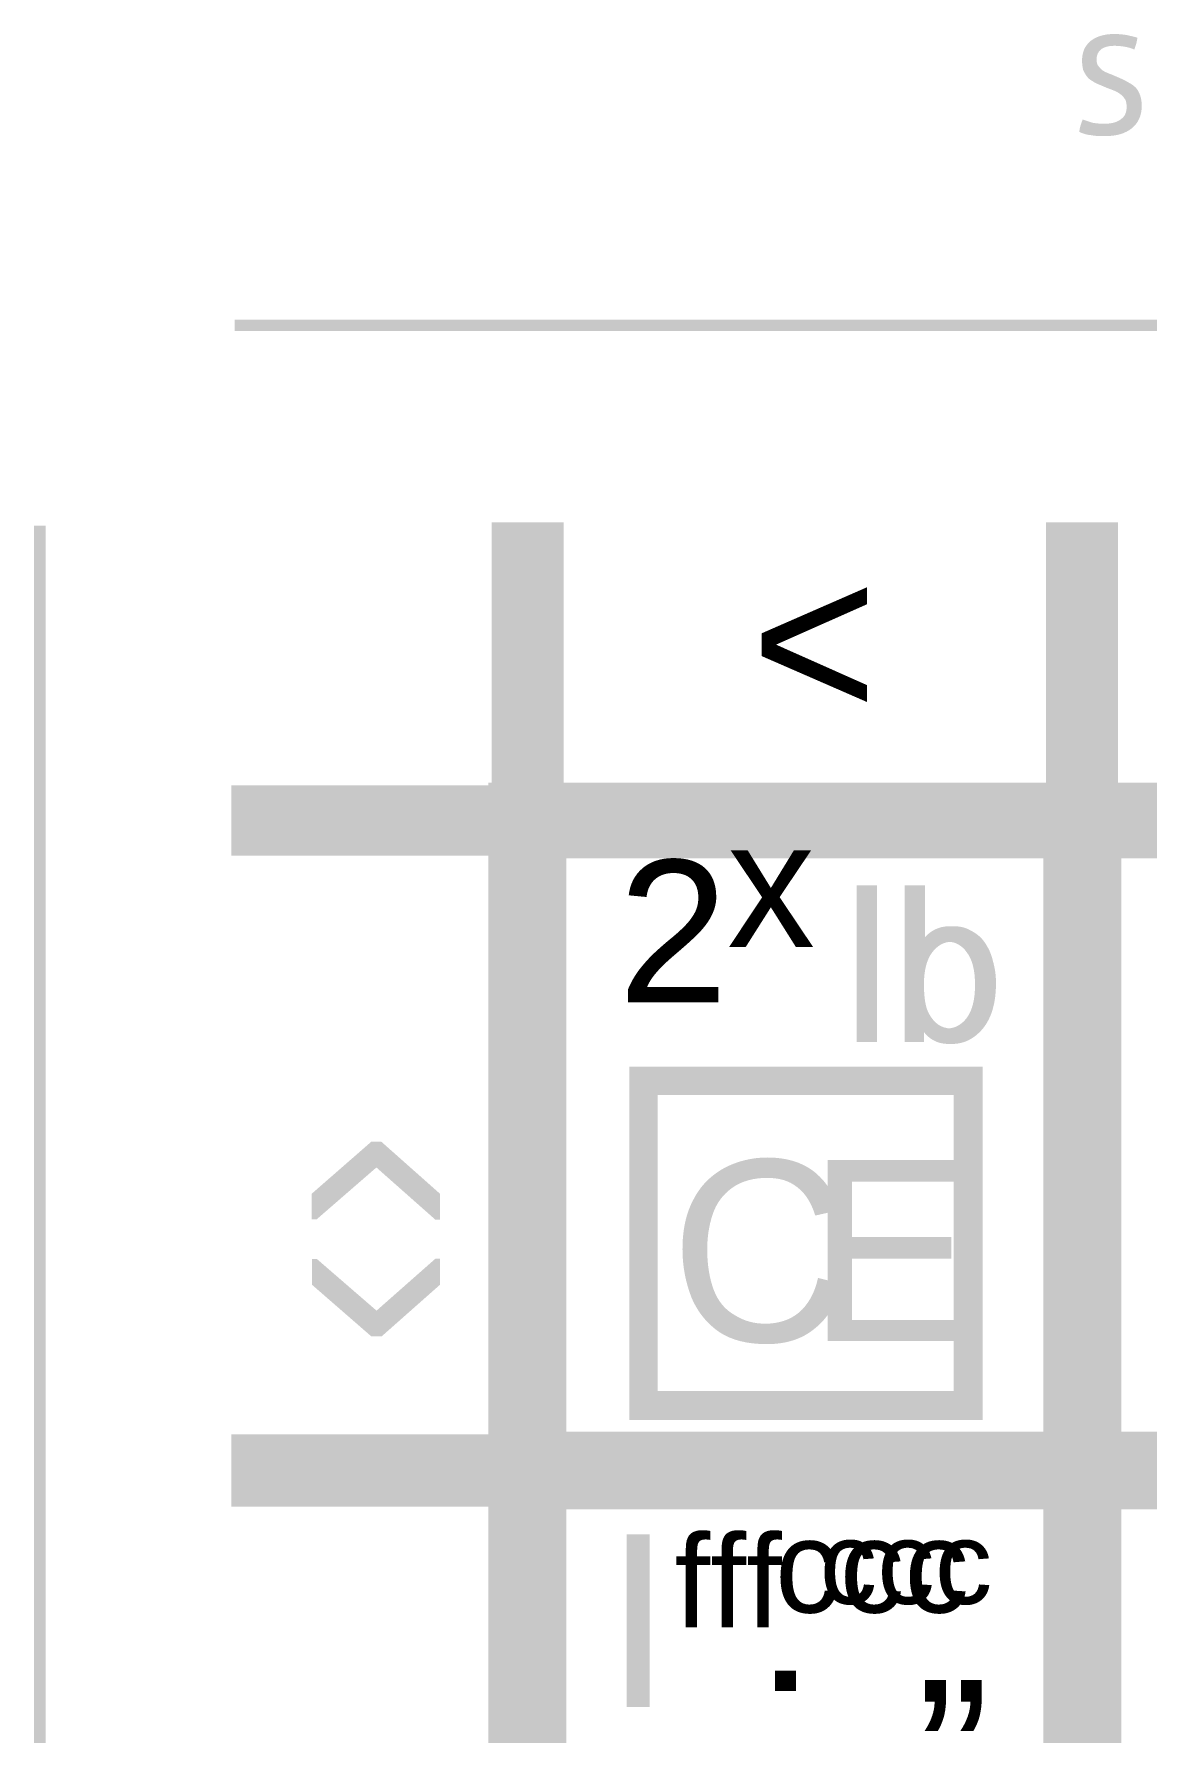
# Model space of a CAD drawing. Header units: millimetres. Extents: x 50 to 239, y 17 to 185.
# Drawn here: x 149.7 to 183.9, y 131.7 to 183.9 of the extents above; entities that cross this region are included whole.
import ezdxf

# ---------------------------------------------------------------- set-up
doc = ezdxf.new("R2010")
doc.units = ezdxf.units.MM
doc.header["$MEASUREMENT"] = 0
doc.layers.get('0').update_dxf_attribs({"linetype": 'CONTINUOUS'})
doc.styles.add('Arial0', font='arial.ttf', dxfattribs={"height": 6.6})
doc.styles.add('Arial1', font='arial.ttf', dxfattribs={"height": 6})

# ---------------------------------------------------------------- blocks, each defined once
blk = doc.blocks.new('MF11F5380')
at = {"true_color": 0x000007}
blk.add_hatch(color=0, dxfattribs=at).paths.add_polyline_path([(174.129, 143.708), (174.129, 149.268), (178.15, 149.268), (178.15, 148.606), (174.874, 148.606), (174.874, 146.901), (177.935, 146.901), (177.935, 146.24), (174.874, 146.24), (174.874, 144.353), (178.282, 144.353), (178.282, 143.708)])

msp = doc.modelspace()

# ---------------------------------------------------------------- hatches: boundary and pattern name
at = {"true_color": 0x000007}
h = msp.add_hatch(color=0, dxfattribs=at)
edge = h.paths.add_edge_path()
edge.add_spline(control_points=[(181.972, 181.287), (182.072, 181.254), (182.171, 181.221), (182.27, 181.188), (182.27, 181.188), (182.37, 181.171), (182.485, 181.155), (182.634, 181.155), (182.634, 181.155), (182.866, 181.155), (183.048, 181.204), (183.164, 181.304), (183.164, 181.304), (183.28, 181.386), (183.329, 181.519), (183.329, 181.684), (183.329, 181.684), (183.329, 181.75), (183.313, 181.833), (183.296, 181.883), (183.296, 181.883), (183.263, 181.932), (183.23, 181.982), (183.18, 182.032), (183.18, 182.032), (183.131, 182.065), (183.081, 182.114), (182.998, 182.148), (182.998, 182.148), (182.932, 182.181), (182.849, 182.214), (182.75, 182.247)], knot_values=[0, 0, 0, 0, 0.03125, 0.03125, 0.03125, 0.03125, 0.0625, 0.0625, 0.0625, 0.0625, 0.09375, 0.09375, 0.09375, 0.09375, 0.125, 0.125, 0.125, 0.125, 0.15625, 0.15625, 0.15625, 0.15625, 0.1875, 0.1875, 0.1875, 0.1875, 0.21875, 0.21875, 0.21875, 0.21875, 1, 1, 1, 1], degree=3, periodic=0)
edge.add_line((182.75, 182.247), (182.518, 182.346))
edge.add_spline(control_points=[(182.518, 182.346), (182.436, 182.379), (182.353, 182.412), (182.287, 182.462), (182.287, 182.462), (182.221, 182.495), (182.154, 182.545), (182.105, 182.611), (182.105, 182.611), (182.055, 182.677), (182.022, 182.743), (181.989, 182.809), (181.989, 182.809), (181.972, 182.892), (181.956, 182.991), (181.956, 183.091), (181.956, 183.091), (181.956, 183.355), (182.039, 183.554), (182.221, 183.703), (182.221, 183.703), (182.386, 183.835), (182.634, 183.918), (182.949, 183.918), (182.949, 183.918), (183.081, 183.918), (183.213, 183.902), (183.329, 183.885), (183.329, 183.885), (183.462, 183.852), (183.561, 183.835), (183.66, 183.802), (183.66, 183.802), (183.644, 183.686), (183.611, 183.554), (183.561, 183.438), (183.561, 183.438), (183.495, 183.471), (183.395, 183.504), (183.296, 183.521), (183.296, 183.521), (183.197, 183.538), (183.081, 183.554), (182.965, 183.554), (182.965, 183.554), (182.783, 183.554), (182.651, 183.521), (182.552, 183.455), (182.552, 183.455), (182.452, 183.372), (182.403, 183.273), (182.403, 183.124), (182.403, 183.124), (182.403, 183.058), (182.419, 183.008), (182.436, 182.958), (182.436, 182.958), (182.469, 182.925), (182.502, 182.876), (182.535, 182.843), (182.535, 182.843), (182.568, 182.809), (182.618, 182.776), (182.684, 182.743), (182.684, 182.743), (182.734, 182.727), (182.783, 182.694), (182.849, 182.677)], knot_values=[0, 0, 0, 0, 0.014706, 0.014706, 0.014706, 0.014706, 0.029412, 0.029412, 0.029412, 0.029412, 0.044118, 0.044118, 0.044118, 0.044118, 0.058824, 0.058824, 0.058824, 0.058824, 0.073529, 0.073529, 0.073529, 0.073529, 0.088235, 0.088235, 0.088235, 0.088235, 0.102941, 0.102941, 0.102941, 0.102941, 0.117647, 0.117647, 0.117647, 0.117647, 0.132353, 0.132353, 0.132353, 0.132353, 0.147059, 0.147059, 0.147059, 0.147059, 0.161765, 0.161765, 0.161765, 0.161765, 0.176471, 0.176471, 0.176471, 0.176471, 0.191176, 0.191176, 0.191176, 0.191176, 0.205882, 0.205882, 0.205882, 0.205882, 0.220588, 0.220588, 0.220588, 0.220588, 0.235294, 0.235294, 0.235294, 0.235294, 1, 1, 1, 1], degree=3, periodic=0)
edge.add_line((182.849, 182.677), (183.081, 182.578))
edge.add_spline(control_points=[(183.081, 182.578), (183.197, 182.528), (183.296, 182.478), (183.379, 182.429), (183.379, 182.429), (183.478, 182.379), (183.544, 182.33), (183.611, 182.263), (183.611, 182.263), (183.677, 182.197), (183.71, 182.114), (183.743, 182.032), (183.743, 182.032), (183.776, 181.932), (183.793, 181.833), (183.793, 181.701), (183.793, 181.701), (183.793, 181.419), (183.693, 181.188), (183.495, 181.022), (183.495, 181.022), (183.296, 180.857), (183.015, 180.774), (182.651, 180.774), (182.651, 180.774), (182.568, 180.774), (182.485, 180.774), (182.419, 180.774), (182.419, 180.774), (182.353, 180.791), (182.287, 180.791), (182.221, 180.807), (182.221, 180.807), (182.154, 180.807), (182.105, 180.824), (182.039, 180.84), (182.039, 180.84), (181.989, 180.857), (181.923, 180.873), (181.873, 180.906), (181.873, 180.906), (181.873, 180.956), (181.89, 181.022), (181.906, 181.088), (181.906, 181.088), (181.923, 181.155), (181.956, 181.221), (181.972, 181.287)], knot_values=[0, 0, 0, 0, 0.020833, 0.020833, 0.020833, 0.020833, 0.041667, 0.041667, 0.041667, 0.041667, 0.0625, 0.0625, 0.0625, 0.0625, 0.083333, 0.083333, 0.083333, 0.083333, 0.104167, 0.104167, 0.104167, 0.104167, 0.125, 0.125, 0.125, 0.125, 0.145833, 0.145833, 0.145833, 0.145833, 0.166667, 0.166667, 0.166667, 0.166667, 0.1875, 0.1875, 0.1875, 0.1875, 0.208333, 0.208333, 0.208333, 0.208333, 0.229167, 0.229167, 0.229167, 0.229167, 1, 1, 1, 1], degree=3, periodic=0)
for points in [[(155.877, 175.131), (155.877, 174.784), (163.869, 174.784), (163.869, 175.131)], [(163.869, 175.131), (163.869, 174.784), (165.921, 174.784), (165.921, 175.131)], [(165.921, 175.131), (165.921, 174.784), (168.453, 174.784), (168.453, 175.131)], [(168.453, 175.131), (168.453, 174.784), (178.448, 174.784), (178.448, 175.131)], [(178.448, 175.131), (178.448, 174.784), (180.93, 174.784), (180.93, 175.131)], [(180.93, 175.131), (180.93, 174.784), (182.982, 174.784), (182.982, 175.131)], [(182.982, 175.131), (182.982, 174.784), (185.464, 174.784), (185.464, 175.131)], [(149.705, 168.794), (149.705, 160.719), (150.069, 160.719), (150.069, 168.794)], [(163.787, 168.893), (163.787, 160.537), (163.952, 160.537), (163.952, 168.893)], [(163.787, 168.893), (163.787, 168.711), (166.004, 168.711), (166.004, 168.893)], [(165.822, 168.893), (165.822, 160.884), (166.004, 160.884), (166.004, 168.893)], [(180.847, 168.893), (180.847, 160.884), (181.029, 160.884), (181.029, 168.893)], [(180.847, 168.893), (180.847, 168.711), (183.065, 168.711), (183.065, 168.893)], [(182.899, 168.893), (182.899, 160.884), (183.065, 160.884), (183.065, 168.893)], [(149.705, 160.719), (149.705, 158.716), (150.069, 158.716), (150.069, 160.719)], [(155.778, 160.801), (155.778, 158.634), (155.96, 158.634), (155.96, 160.801)], [(155.778, 160.801), (155.778, 160.619), (164.052, 160.619), (164.052, 160.801)], [(163.687, 160.884), (163.687, 158.551), (164.052, 158.551), (164.052, 160.884)], [(163.687, 160.884), (163.687, 160.537), (166.004, 160.537), (166.004, 160.884)], [(165.822, 160.884), (165.822, 160.537), (168.453, 160.537), (168.453, 160.884)], [(168.453, 160.884), (168.453, 160.537), (178.448, 160.537), (178.448, 160.884)], [(178.448, 160.884), (178.448, 160.537), (181.029, 160.537), (181.029, 160.884)], [(180.847, 160.884), (180.847, 160.537), (183.065, 160.537), (183.065, 160.884)], [(182.899, 160.884), (182.899, 160.537), (185.464, 160.537), (185.464, 160.884)], [(163.687, 158.898), (163.687, 151.717), (164.052, 151.717), (164.052, 158.898)], [(164.052, 158.898), (164.052, 158.551), (166.087, 158.551), (166.087, 158.898)], [(165.739, 158.898), (165.739, 158.551), (168.453, 158.551), (168.453, 158.898)], [(168.453, 158.898), (168.453, 158.551), (178.448, 158.551), (178.448, 158.898)], [(178.448, 158.898), (178.448, 158.551), (181.112, 158.551), (181.112, 158.898)], [(180.764, 158.898), (180.764, 158.551), (183.164, 158.551), (183.164, 158.898)], [(182.8, 158.898), (182.8, 158.551), (185.464, 158.551), (185.464, 158.898)], [(149.705, 158.716), (149.705, 151.717), (150.069, 151.717), (150.069, 158.716)], [(155.778, 158.816), (155.778, 158.634), (163.687, 158.634), (163.687, 158.816)], [(165.739, 158.551), (165.739, 151.717), (166.087, 151.717), (166.087, 158.551)], [(180.764, 158.551), (180.764, 151.717), (181.112, 151.717), (181.112, 158.551)], [(182.8, 158.551), (182.8, 151.717), (183.164, 151.717), (183.164, 158.551)], [(168.023, 152.147), (168.023, 141.275), (168.9, 141.275), (168.9, 152.147)], [(168.023, 152.147), (168.023, 151.27), (178.895, 151.27), (178.895, 152.147)], [(178.001, 152.147), (178.001, 141.275), (178.895, 141.275), (178.895, 152.147)], [(149.705, 151.717), (149.705, 141.722), (150.069, 141.722), (150.069, 151.717)], [(163.687, 151.717), (163.687, 141.722), (164.052, 141.722), (164.052, 151.717)], [(165.739, 151.717), (165.739, 141.722), (166.087, 141.722), (166.087, 151.717)], [(180.764, 151.717), (180.764, 141.722), (181.112, 141.722), (181.112, 151.717)], [(182.8, 151.717), (182.8, 141.722), (183.164, 141.722), (183.164, 151.717)], [(168.023, 142.169), (168.023, 141.275), (178.895, 141.275), (178.895, 142.169)], [(149.705, 141.722), (149.705, 140.729), (150.069, 140.729), (150.069, 141.722)], [(163.687, 141.722), (163.687, 140.564), (164.052, 140.564), (164.052, 141.722)], [(165.739, 141.722), (165.739, 140.911), (166.087, 140.911), (166.087, 141.722)], [(180.764, 141.722), (180.764, 140.911), (181.112, 140.911), (181.112, 141.722)], [(182.8, 141.722), (182.8, 140.911), (183.164, 140.911), (183.164, 141.722)], [(149.705, 140.729), (149.705, 138.71), (150.069, 138.71), (150.069, 140.729)], [(155.778, 140.829), (155.778, 138.611), (155.96, 138.611), (155.96, 140.829)], [(155.778, 140.829), (155.778, 140.647), (163.687, 140.647), (163.687, 140.829)], [(163.687, 140.911), (163.687, 138.528), (164.052, 138.528), (164.052, 140.911)], [(164.052, 140.911), (164.052, 140.564), (166.087, 140.564), (166.087, 140.911)], [(165.739, 140.911), (165.739, 140.564), (168.453, 140.564), (168.453, 140.911)], [(168.453, 140.911), (168.453, 140.564), (178.448, 140.564), (178.448, 140.911)], [(178.448, 140.911), (178.448, 140.564), (181.112, 140.564), (181.112, 140.911)], [(180.764, 140.911), (180.764, 140.564), (183.164, 140.564), (183.164, 140.911)], [(182.8, 140.911), (182.8, 140.564), (185.464, 140.564), (185.464, 140.911)], [(149.705, 138.71), (149.705, 131.198), (150.069, 131.198), (150.069, 138.71)], [(155.778, 138.793), (155.778, 138.611), (163.687, 138.611), (163.687, 138.793)], [(163.687, 138.876), (163.687, 131.198), (164.052, 131.198), (164.052, 138.876)], [(164.052, 138.876), (164.052, 138.528), (166.087, 138.528), (166.087, 138.876)], [(165.739, 138.876), (165.739, 138.528), (168.453, 138.528), (168.453, 138.876)], [(165.739, 138.528), (165.739, 131.198), (166.087, 131.198), (166.087, 138.528)], [(168.453, 138.876), (168.453, 138.528), (178.448, 138.528), (178.448, 138.876)], [(178.448, 138.876), (178.448, 138.528), (181.112, 138.528), (181.112, 138.876)], [(180.764, 138.876), (180.764, 138.528), (183.164, 138.528), (183.164, 138.876)], [(180.764, 138.528), (180.764, 131.198), (181.112, 131.198), (181.112, 138.528)], [(182.8, 138.876), (182.8, 138.528), (185.464, 138.528), (185.464, 138.876)], [(182.8, 138.528), (182.8, 131.198), (183.164, 131.198), (183.164, 138.528)], [(172.507, 133.564), (172.507, 132.935), (173.153, 132.935), (173.153, 133.564)]]:
    msp.add_hatch(color=0, dxfattribs=at).paths.add_polyline_path(points)
at = {"true_color": 0xededed}
for points in [[(163.869, 168.794), (163.869, 160.719), (165.938, 160.719), (165.938, 168.794)], [(180.93, 168.794), (180.93, 160.719), (182.998, 160.719), (182.998, 168.794)], [(155.877, 160.719), (155.877, 158.7), (163.869, 158.7), (163.869, 160.719)], [(155.877, 140.729), (155.877, 138.694), (163.869, 138.694), (163.869, 140.729)]]:
    msp.add_hatch(color=0, dxfattribs=at).paths.add_polyline_path(points)
at = {"true_color": 0xdddddd}
for points in [[(163.869, 160.719), (163.869, 158.716), (165.921, 158.716), (165.921, 160.719)], [(165.921, 160.719), (165.921, 158.7), (180.93, 158.7), (180.93, 160.719)], [(180.93, 160.719), (180.93, 158.716), (182.982, 158.716), (182.982, 160.719)], [(182.982, 160.719), (182.982, 158.7), (197.974, 158.7), (197.974, 160.719)], [(163.869, 158.716), (163.869, 151.717), (165.938, 151.717), (165.938, 158.716)], [(180.93, 158.716), (180.93, 151.717), (182.998, 151.717), (182.998, 158.716)], [(163.869, 151.717), (163.869, 141.722), (165.938, 141.722), (165.938, 151.717)], [(180.93, 151.717), (180.93, 141.722), (182.998, 141.722), (182.998, 151.717)], [(163.869, 141.722), (163.869, 140.729), (165.938, 140.729), (165.938, 141.722)], [(180.93, 141.722), (180.93, 140.729), (182.998, 140.729), (182.998, 141.722)], [(163.869, 140.729), (163.869, 138.71), (165.921, 138.71), (165.921, 140.729)], [(165.921, 140.729), (165.921, 138.694), (180.93, 138.694), (180.93, 140.729)], [(180.93, 140.729), (180.93, 138.71), (182.982, 138.71), (182.982, 140.729)], [(182.982, 140.729), (182.982, 138.694), (197.974, 138.694), (197.974, 140.729)], [(163.869, 138.71), (163.869, 131.198), (165.938, 131.198), (165.938, 138.71)], [(180.93, 138.71), (180.93, 131.198), (182.998, 131.198), (182.998, 138.71)]]:
    msp.add_hatch(color=0, dxfattribs=at).paths.add_polyline_path(points)
at = {"true_color": 0xff7b52}
for points in [[(175.022, 157.723), (175.022, 152.908), (175.552, 152.908), (175.552, 157.723)], [(175.072, 157.723), (175.072, 152.908), (175.602, 152.908), (175.602, 157.723)], [(175.122, 157.723), (175.122, 152.908), (175.651, 152.908), (175.651, 157.723)]]:
    msp.add_hatch(color=0, dxfattribs=at).paths.add_polyline_path(points)
h = msp.add_hatch(color=0, dxfattribs=at)
edge = h.paths.add_edge_path()
edge.add_line((176.992, 152.908), (176.495, 152.908))
edge.add_line((176.495, 152.908), (176.495, 157.723))
edge.add_line((176.495, 157.723), (177.025, 157.723))
edge.add_line((177.025, 157.723), (177.025, 156.003))
edge.add_spline(control_points=[(177.025, 156.003), (177.24, 156.317), (177.538, 156.466), (177.885, 156.466), (177.885, 156.466), (178.067, 156.466), (178.249, 156.433), (178.431, 156.333), (178.431, 156.333), (178.597, 156.251), (178.746, 156.135), (178.845, 155.969), (178.845, 155.969), (178.961, 155.821), (179.044, 155.638), (179.11, 155.407), (179.11, 155.407), (179.176, 155.192), (179.209, 154.96), (179.209, 154.712), (179.209, 154.712), (179.209, 154.116), (179.077, 153.653), (178.812, 153.322), (178.812, 153.322), (178.547, 153.007), (178.233, 152.842), (177.852, 152.842), (177.852, 152.842), (177.488, 152.842), (177.19, 153.007), (176.992, 153.355)], knot_values=[0, 0, 0, 0, 0.03125, 0.03125, 0.03125, 0.03125, 0.0625, 0.0625, 0.0625, 0.0625, 0.09375, 0.09375, 0.09375, 0.09375, 0.125, 0.125, 0.125, 0.125, 0.15625, 0.15625, 0.15625, 0.15625, 0.1875, 0.1875, 0.1875, 0.1875, 0.21875, 0.21875, 0.21875, 0.21875, 1, 1, 1, 1], degree=3, periodic=0)
edge.add_line((176.992, 153.355), (176.992, 152.908))
edge = h.paths.add_edge_path()
edge.add_spline(control_points=[(176.975, 154.679), (176.975, 154.265), (177.025, 153.967), (177.141, 153.785), (177.141, 153.785), (177.306, 153.471), (177.521, 153.322), (177.819, 153.322), (177.819, 153.322), (178.051, 153.322), (178.249, 153.438), (178.415, 153.653), (178.415, 153.653), (178.58, 153.884), (178.663, 154.215), (178.663, 154.662), (178.663, 154.662), (178.663, 155.109), (178.58, 155.44), (178.415, 155.655), (178.415, 155.655), (178.266, 155.87), (178.067, 155.986), (177.836, 155.986), (177.836, 155.986), (177.604, 155.986), (177.405, 155.87), (177.24, 155.655), (177.24, 155.655), (177.058, 155.423), (176.975, 155.109), (176.975, 154.679)], knot_values=[0, 0, 0, 0, 0.03125, 0.03125, 0.03125, 0.03125, 0.0625, 0.0625, 0.0625, 0.0625, 0.09375, 0.09375, 0.09375, 0.09375, 0.125, 0.125, 0.125, 0.125, 0.15625, 0.15625, 0.15625, 0.15625, 0.1875, 0.1875, 0.1875, 0.1875, 0.21875, 0.21875, 0.21875, 0.21875, 1, 1, 1, 1], degree=3, periodic=0)
h = msp.add_hatch(color=0, dxfattribs=at)
edge = h.paths.add_edge_path()
edge.add_line((177.041, 152.908), (176.545, 152.908))
edge.add_line((176.545, 152.908), (176.545, 157.723))
edge.add_line((176.545, 157.723), (177.074, 157.723))
edge.add_line((177.074, 157.723), (177.074, 156.003))
edge.add_spline(control_points=[(177.074, 156.003), (177.306, 156.317), (177.587, 156.466), (177.935, 156.466), (177.935, 156.466), (178.133, 156.466), (178.315, 156.433), (178.481, 156.333), (178.481, 156.333), (178.646, 156.251), (178.795, 156.135), (178.911, 155.969), (178.911, 155.969), (179.01, 155.821), (179.11, 155.638), (179.159, 155.407), (179.159, 155.407), (179.226, 155.192), (179.259, 154.96), (179.259, 154.712), (179.259, 154.712), (179.259, 154.116), (179.126, 153.653), (178.861, 153.322), (178.861, 153.322), (178.597, 153.007), (178.282, 152.842), (177.902, 152.842), (177.902, 152.842), (177.538, 152.842), (177.256, 153.007), (177.041, 153.355)], knot_values=[0, 0, 0, 0, 0.03125, 0.03125, 0.03125, 0.03125, 0.0625, 0.0625, 0.0625, 0.0625, 0.09375, 0.09375, 0.09375, 0.09375, 0.125, 0.125, 0.125, 0.125, 0.15625, 0.15625, 0.15625, 0.15625, 0.1875, 0.1875, 0.1875, 0.1875, 0.21875, 0.21875, 0.21875, 0.21875, 1, 1, 1, 1], degree=3, periodic=0)
edge.add_line((177.041, 153.355), (177.041, 152.908))
edge = h.paths.add_edge_path()
edge.add_spline(control_points=[(177.025, 154.679), (177.025, 154.265), (177.091, 153.967), (177.19, 153.785), (177.19, 153.785), (177.356, 153.471), (177.571, 153.322), (177.869, 153.322), (177.869, 153.322), (178.1, 153.322), (178.299, 153.438), (178.464, 153.653), (178.464, 153.653), (178.63, 153.884), (178.713, 154.215), (178.713, 154.662), (178.713, 154.662), (178.713, 155.109), (178.63, 155.44), (178.481, 155.655), (178.481, 155.655), (178.315, 155.87), (178.117, 155.986), (177.885, 155.986), (177.885, 155.986), (177.654, 155.986), (177.455, 155.87), (177.289, 155.655), (177.289, 155.655), (177.124, 155.423), (177.025, 155.109), (177.025, 154.679)], knot_values=[0, 0, 0, 0, 0.03125, 0.03125, 0.03125, 0.03125, 0.0625, 0.0625, 0.0625, 0.0625, 0.09375, 0.09375, 0.09375, 0.09375, 0.125, 0.125, 0.125, 0.125, 0.15625, 0.15625, 0.15625, 0.15625, 0.1875, 0.1875, 0.1875, 0.1875, 0.21875, 0.21875, 0.21875, 0.21875, 1, 1, 1, 1], degree=3, periodic=0)
h = msp.add_hatch(color=0, dxfattribs=at)
edge = h.paths.add_edge_path()
edge.add_line((177.091, 152.908), (176.594, 152.908))
edge.add_line((176.594, 152.908), (176.594, 157.723))
edge.add_line((176.594, 157.723), (177.124, 157.723))
edge.add_line((177.124, 157.723), (177.124, 156.003))
edge.add_spline(control_points=[(177.124, 156.003), (177.356, 156.317), (177.637, 156.466), (177.984, 156.466), (177.984, 156.466), (178.183, 156.466), (178.365, 156.433), (178.531, 156.333), (178.531, 156.333), (178.696, 156.251), (178.845, 156.135), (178.961, 155.969), (178.961, 155.969), (179.06, 155.821), (179.159, 155.638), (179.209, 155.407), (179.209, 155.407), (179.275, 155.192), (179.308, 154.96), (179.308, 154.712), (179.308, 154.712), (179.308, 154.116), (179.176, 153.653), (178.911, 153.322), (178.911, 153.322), (178.646, 153.007), (178.332, 152.842), (177.951, 152.842), (177.951, 152.842), (177.587, 152.842), (177.306, 153.007), (177.091, 153.355)], knot_values=[0, 0, 0, 0, 0.03125, 0.03125, 0.03125, 0.03125, 0.0625, 0.0625, 0.0625, 0.0625, 0.09375, 0.09375, 0.09375, 0.09375, 0.125, 0.125, 0.125, 0.125, 0.15625, 0.15625, 0.15625, 0.15625, 0.1875, 0.1875, 0.1875, 0.1875, 0.21875, 0.21875, 0.21875, 0.21875, 1, 1, 1, 1], degree=3, periodic=0)
edge.add_line((177.091, 153.355), (177.091, 152.908))
edge = h.paths.add_edge_path()
edge.add_spline(control_points=[(177.091, 154.679), (177.091, 154.265), (177.141, 153.967), (177.24, 153.785), (177.24, 153.785), (177.405, 153.471), (177.637, 153.322), (177.918, 153.322), (177.918, 153.322), (178.15, 153.322), (178.349, 153.438), (178.514, 153.653), (178.514, 153.653), (178.679, 153.884), (178.762, 154.215), (178.762, 154.662), (178.762, 154.662), (178.762, 155.109), (178.679, 155.44), (178.531, 155.655), (178.531, 155.655), (178.365, 155.87), (178.167, 155.986), (177.935, 155.986), (177.935, 155.986), (177.703, 155.986), (177.505, 155.87), (177.339, 155.655), (177.339, 155.655), (177.174, 155.423), (177.091, 155.109), (177.091, 154.679)], knot_values=[0, 0, 0, 0, 0.03125, 0.03125, 0.03125, 0.03125, 0.0625, 0.0625, 0.0625, 0.0625, 0.09375, 0.09375, 0.09375, 0.09375, 0.125, 0.125, 0.125, 0.125, 0.15625, 0.15625, 0.15625, 0.15625, 0.1875, 0.1875, 0.1875, 0.1875, 0.21875, 0.21875, 0.21875, 0.21875, 1, 1, 1, 1], degree=3, periodic=0)
at = {"true_color": 0x000007}
h = msp.add_hatch(color=0, dxfattribs=at)
edge = h.paths.add_edge_path()
edge.add_line((173.831, 145.644), (174.559, 145.462))
edge.add_spline(control_points=[(174.559, 145.462), (174.41, 144.866), (174.129, 144.403), (173.732, 144.088), (173.732, 144.088), (173.335, 143.757), (172.838, 143.608), (172.259, 143.608), (172.259, 143.608), (171.663, 143.608), (171.183, 143.724), (170.803, 143.973), (170.803, 143.973), (170.439, 144.221), (170.141, 144.568), (169.942, 145.032), (169.942, 145.032), (169.76, 145.495), (169.661, 145.991), (169.661, 146.521), (169.661, 146.521), (169.661, 147.1), (169.76, 147.613), (169.992, 148.043), (169.992, 148.043), (170.207, 148.473), (170.522, 148.788), (170.935, 149.02), (170.935, 149.02), (171.332, 149.235), (171.796, 149.35), (172.276, 149.35), (172.276, 149.35), (172.838, 149.35), (173.302, 149.218), (173.682, 148.937), (173.682, 148.937), (174.063, 148.639), (174.327, 148.242), (174.476, 147.729)], knot_values=[0, 0, 0, 0, 0.025, 0.025, 0.025, 0.025, 0.05, 0.05, 0.05, 0.05, 0.075, 0.075, 0.075, 0.075, 0.1, 0.1, 0.1, 0.1, 0.125, 0.125, 0.125, 0.125, 0.15, 0.15, 0.15, 0.15, 0.175, 0.175, 0.175, 0.175, 0.2, 0.2, 0.2, 0.2, 0.225, 0.225, 0.225, 0.225, 1, 1, 1, 1], degree=3, periodic=0)
edge.add_line((174.476, 147.729), (173.748, 147.563))
edge.add_spline(control_points=[(173.748, 147.563), (173.616, 147.977), (173.434, 148.258), (173.186, 148.44), (173.186, 148.44), (172.938, 148.639), (172.64, 148.722), (172.259, 148.722), (172.259, 148.722), (171.845, 148.722), (171.481, 148.622), (171.2, 148.424), (171.2, 148.424), (170.902, 148.209), (170.704, 147.944), (170.588, 147.596), (170.588, 147.596), (170.472, 147.249), (170.422, 146.885), (170.422, 146.521), (170.422, 146.521), (170.422, 146.058), (170.488, 145.644), (170.621, 145.28), (170.621, 145.28), (170.753, 144.932), (170.968, 144.668), (171.266, 144.502), (171.266, 144.502), (171.548, 144.32), (171.862, 144.237), (172.209, 144.237), (172.209, 144.237), (172.623, 144.237), (172.971, 144.353), (173.252, 144.585), (173.252, 144.585), (173.533, 144.833), (173.732, 145.181), (173.831, 145.644)], knot_values=[0, 0, 0, 0, 0.025, 0.025, 0.025, 0.025, 0.05, 0.05, 0.05, 0.05, 0.075, 0.075, 0.075, 0.075, 0.1, 0.1, 0.1, 0.1, 0.125, 0.125, 0.125, 0.125, 0.15, 0.15, 0.15, 0.15, 0.175, 0.175, 0.175, 0.175, 0.2, 0.2, 0.2, 0.2, 0.225, 0.225, 0.225, 0.225, 1, 1, 1, 1], degree=3, periodic=0)
at = {"true_color": 0x0084c6}
for points in [[(167.94, 137.751), (167.94, 132.439), (168.552, 132.439), (168.552, 137.751)], [(168.006, 137.751), (168.006, 132.439), (168.602, 132.439), (168.602, 137.751)], [(168.056, 137.751), (168.056, 132.439), (168.652, 132.439), (168.652, 137.751)]]:
    msp.add_hatch(color=0, dxfattribs=at).paths.add_polyline_path(points)

# ---------------------------------------------------------------- block references
at = {"color": 0, "true_color": 0xffffff}
msp.add_blockref('MF11F5380', (0, 0), dxfattribs=at)

# ---------------------------------------------------------------- texts
at = {"color": 0, "true_color": 0xa7329e, "style": 'Arial0'}
msp.add_text('<', height=4.788, dxfattribs=at).set_placement((171.763, 162.839))
at = {"color": 0, "true_color": 0x0084c6, "style": 'Arial1'}
for s, height, p in [('2', 4.374, (167.675, 154.123)), ('x', 3.869, (171.035, 155.828)), ('fff', 2.84, (169.413, 134.895))]:
    msp.add_text(s, height=height, dxfattribs=at).set_placement(p)
at = {"color": 0, "true_color": 0x000010, "style": 'Arial1'}
msp.add_text('›', height=6.955, rotation=90, dxfattribs=at).set_placement((162.893, 147.017))
at = {"color": 0, "true_color": 0xffffff, "style": 'Arial1'}
msp.add_text('‹', height=6.943, rotation=90, dxfattribs=at).set_placement((162.893, 143.426))
at = {"color": 0, "true_color": 0xff7b52, "style": 'Arial1'}
for s, height, p in [('ccc', 2.8496, (172.507, 135.348)), ('ccc', 2.536, (173.881, 135.613)), ('„', 4.86, (176.859, 132.604))]:
    msp.add_text(s, height=height, dxfattribs=at).set_placement(p)

doc.saveas('drawing.dxf')
